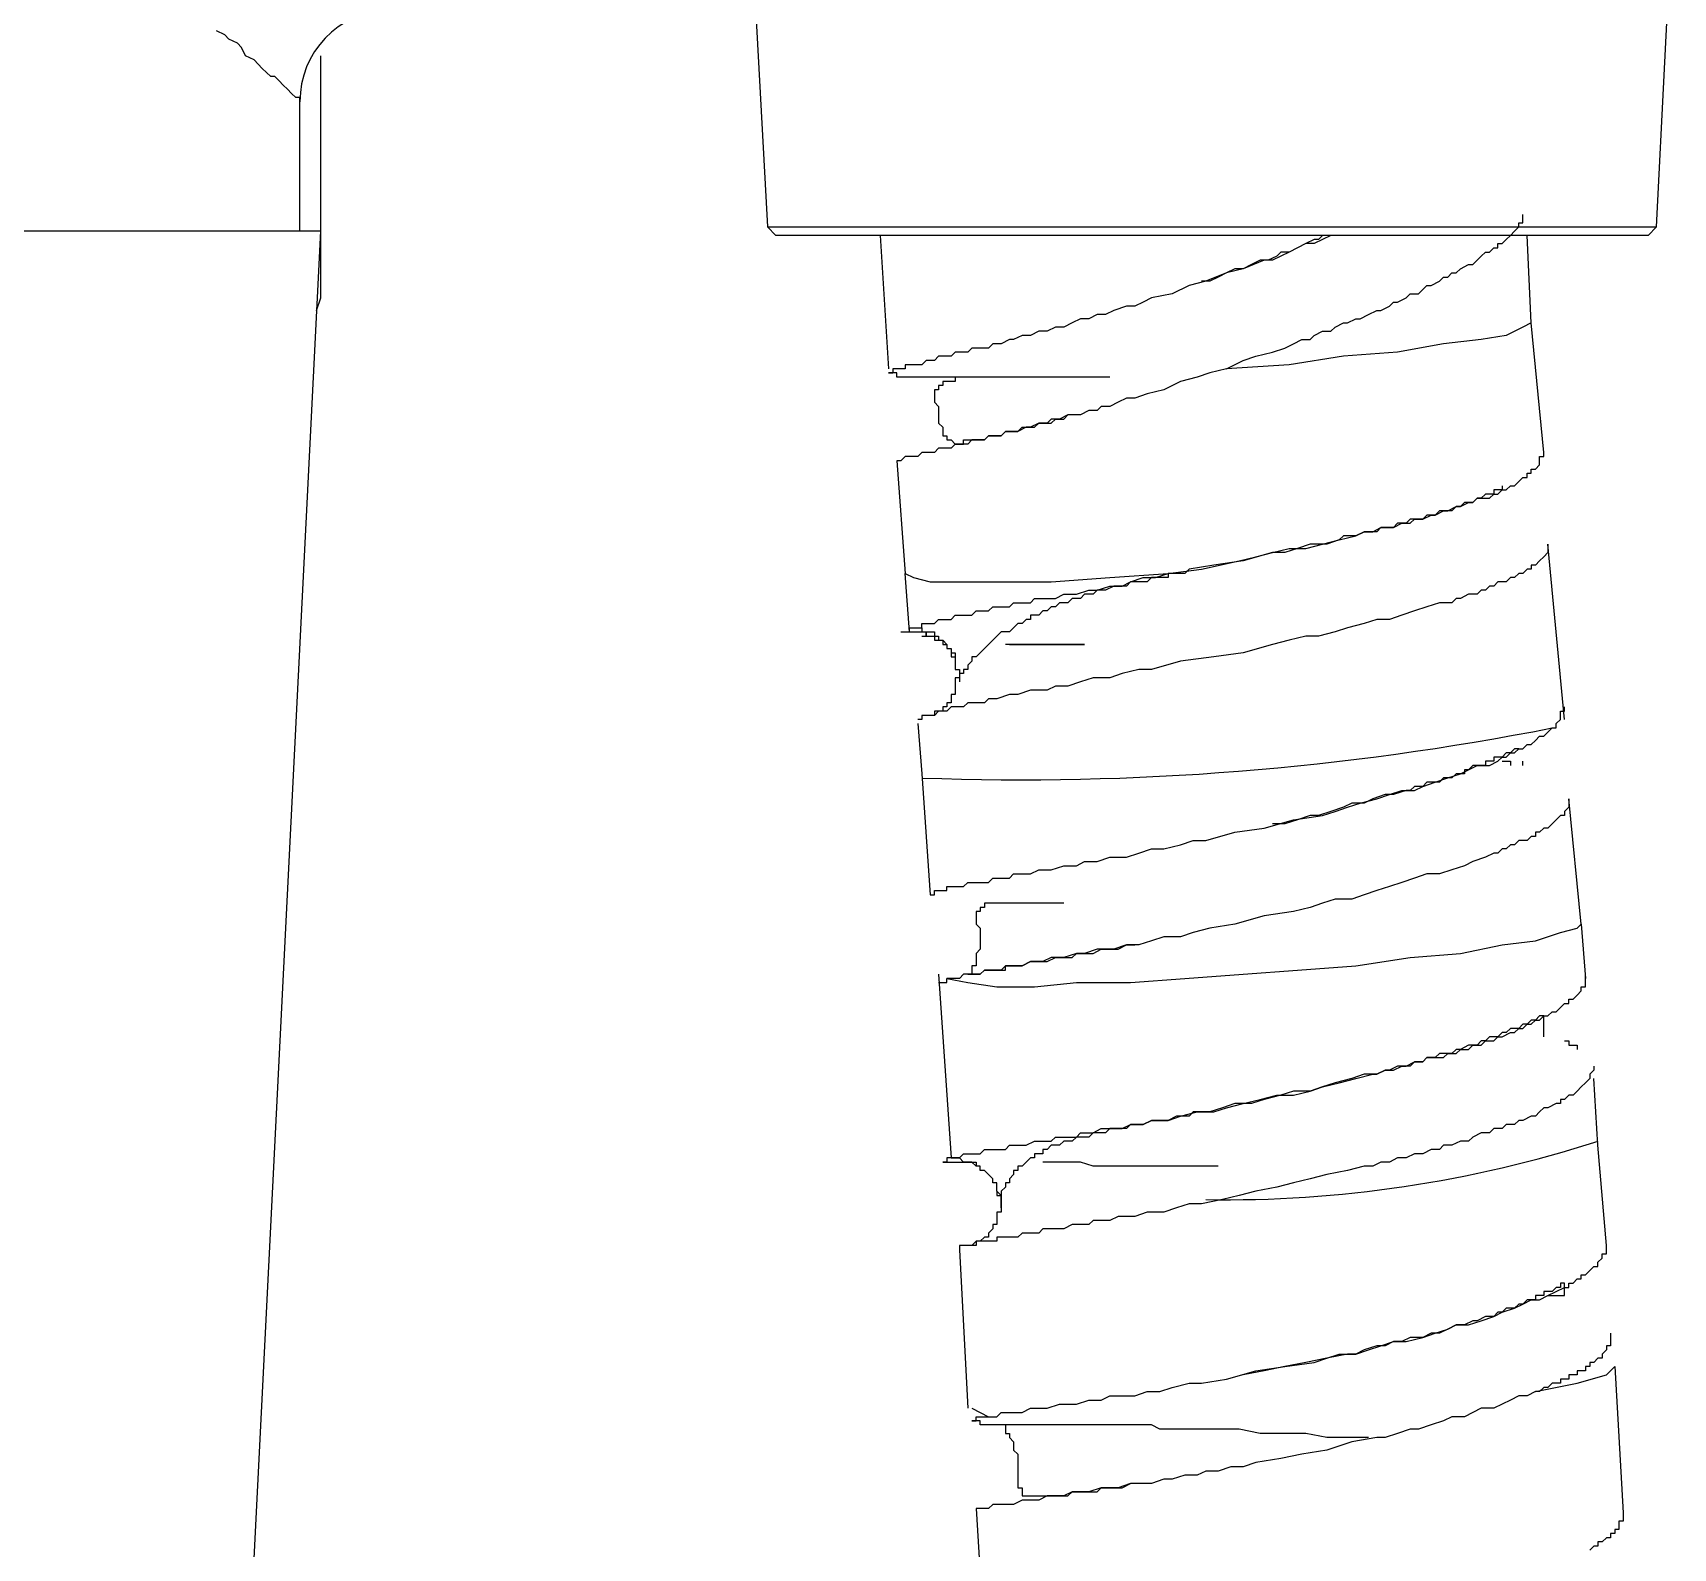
# Model space of a CAD drawing. Extents: x -1585 to -1165, y -4178 to -3881.
# Drawn here: x -1297.05 to -1285.35, y -4052.93 to -4042.13 of the extents above; entities that cross this region are included whole.
import ezdxf

# ---------------------------------------------------------------- set-up
doc = ezdxf.new("R2010")
doc.units = 0
doc.header["$LTSCALE"] = 7
doc.layers.add('DWG', color=7, linetype='CONTINUOUS')

msp = doc.modelspace()

# ---------------------------------------------------------------- linework, layer by layer
at = {"layer": 'DWG'}
for points in [[(-1291.959, -4040.781), (-1291.81, -4043.518), (-1288.656, -4043.518), (-1285.473, -4043.518), (-1285.354, -4041.168)], [(-1295.023, -4044.113), (-1294.993, -4044.024), (-1294.993, -4042.298)], [(-1295.142, -4043.548), (-1295.142, -4042.596)], [(-1290.798, -4046.404), (-1290.828, -4045.987), (-1290.769, -4046.017), (-1290.65, -4046.047), (-1290.412, -4046.047), (-1290.144, -4046.047), (-1289.787, -4046.047), (-1289.37, -4046.017), (-1288.954, -4045.987), (-1288.716, -4045.958), (-1288.448, -4045.898), (-1288.329, -4045.868), (-1288.21, -4045.839), (-1288.091, -4045.809), (-1287.972, -4045.809), (-1287.853, -4045.779), (-1287.734, -4045.749), (-1287.615, -4045.72), (-1287.556, -4045.69), (-1287.496, -4045.69), (-1287.437, -4045.66), (-1287.377, -4045.66), (-1287.347, -4045.66), (-1287.288, -4045.63), (-1287.228, -4045.63), (-1287.199, -4045.601), (-1287.139, -4045.601), (-1287.08, -4045.571), (-1287.05, -4045.571), (-1286.99, -4045.541), (-1286.961, -4045.541), (-1286.901, -4045.511), (-1286.871, -4045.511), (-1286.812, -4045.482), (-1286.782, -4045.482), (-1286.752, -4045.452), (-1286.723, -4045.452), (-1286.663, -4045.452), (-1286.633, -4045.422), (-1286.604, -4045.422), (-1286.574, -4045.392), (-1286.544, -4045.392), (-1286.514, -4045.363), (-1286.485, -4045.363), (-1286.455, -4045.333), (-1286.425, -4045.303), (-1286.395, -4045.303), (-1286.395, -4045.273), (-1286.366, -4045.273), (-1286.366, -4045.244), (-1286.336, -4045.244), (-1286.306, -4045.214), (-1286.306, -4045.184), (-1286.306, -4045.154), (-1286.276, -4045.154), (-1286.276, -4045.125), (-1286.366, -4044.202), (-1286.425, -4044.232), (-1286.544, -4044.292), (-1286.723, -4044.321), (-1286.99, -4044.351), (-1287.318, -4044.411), (-1287.704, -4044.44), (-1288.091, -4044.5), (-1288.537, -4044.53), (-1288.418, -4044.47), (-1288.329, -4044.44), (-1288.21, -4044.411), (-1288.121, -4044.381), (-1288.061, -4044.351), (-1288.002, -4044.321), (-1287.942, -4044.321), (-1287.913, -4044.292), (-1287.853, -4044.262), (-1287.794, -4044.262), (-1287.764, -4044.232), (-1287.704, -4044.202), (-1287.675, -4044.202), (-1287.615, -4044.173), (-1287.585, -4044.173), (-1287.526, -4044.143), (-1287.466, -4044.113), (-1287.437, -4044.113), (-1287.377, -4044.083), (-1287.347, -4044.054), (-1287.318, -4044.054), (-1287.258, -4044.024), (-1287.228, -4043.994), (-1287.169, -4043.994), (-1287.139, -4043.964), (-1287.109, -4043.935), (-1287.08, -4043.935), (-1287.02, -4043.905), (-1286.99, -4043.875), (-1286.961, -4043.875), (-1286.931, -4043.845), (-1286.901, -4043.845), (-1286.871, -4043.816), (-1286.812, -4043.786), (-1286.782, -4043.786), (-1286.752, -4043.756), (-1286.723, -4043.726), (-1286.693, -4043.697), (-1286.663, -4043.697), (-1286.633, -4043.667), (-1286.604, -4043.667), (-1286.604, -4043.637), (-1286.574, -4043.637), (-1286.544, -4043.607), (-1286.514, -4043.578), (-1286.485, -4043.548), (-1286.455, -4043.518), (-1286.455, -4043.488), (-1286.425, -4043.488), (-1286.425, -4043.459), (-1286.425, -4043.429)], [(-1285.473, -4043.518), (-1285.533, -4043.578), (-1291.75, -4043.578), (-1291.81, -4043.518)], [(-1291.007, -4043.578), (-1290.947, -4044.53)], [(-1287.794, -4043.578), (-1287.853, -4043.607), (-1287.913, -4043.637), (-1287.972, -4043.637), (-1288.032, -4043.667), (-1288.091, -4043.697), (-1288.151, -4043.726), (-1288.21, -4043.756), (-1288.27, -4043.756), (-1288.418, -4043.816), (-1288.537, -4043.845), (-1288.686, -4043.905), (-1288.805, -4043.935), (-1288.924, -4043.994), (-1289.073, -4044.024), (-1289.132, -4044.054), (-1289.192, -4044.083), (-1289.251, -4044.083), (-1289.341, -4044.113), (-1289.4, -4044.143), (-1289.46, -4044.143), (-1289.519, -4044.173), (-1289.579, -4044.173), (-1289.638, -4044.202), (-1289.698, -4044.232), (-1289.757, -4044.232), (-1289.817, -4044.262), (-1289.876, -4044.262), (-1289.936, -4044.292), (-1289.995, -4044.292), (-1290.055, -4044.321), (-1290.084, -4044.321), (-1290.144, -4044.351), (-1290.203, -4044.351), (-1290.233, -4044.381), (-1290.293, -4044.381), (-1290.352, -4044.381), (-1290.382, -4044.411), (-1290.441, -4044.411), (-1290.471, -4044.411), (-1290.501, -4044.44), (-1290.56, -4044.44), (-1290.59, -4044.44), (-1290.62, -4044.47), (-1290.65, -4044.47), (-1290.679, -4044.47), (-1290.709, -4044.5), (-1290.739, -4044.5), (-1290.769, -4044.5), (-1290.798, -4044.5), (-1290.828, -4044.5), (-1290.828, -4044.53), (-1290.858, -4044.53), (-1290.888, -4044.53), (-1290.917, -4044.53), (-1290.917, -4044.559), (-1290.947, -4044.559), (-1290.917, -4044.559)], [(-1287.823, -4043.578), (-1287.853, -4043.578), (-1287.883, -4043.607), (-1287.913, -4043.607), (-1287.972, -4043.637), (-1288.032, -4043.667), (-1288.091, -4043.697), (-1288.151, -4043.697), (-1288.18, -4043.726), (-1288.24, -4043.756), (-1288.299, -4043.756), (-1288.359, -4043.786), (-1288.418, -4043.816), (-1288.478, -4043.816), (-1288.537, -4043.845), (-1288.597, -4043.875), (-1288.656, -4043.905), (-1288.716, -4043.905)], [(-1286.366, -4044.202), (-1286.395, -4043.578)], [(-1289.37, -4044.589), (-1289.4, -4044.589), (-1289.43, -4044.589), (-1289.46, -4044.589), (-1289.489, -4044.589), (-1289.549, -4044.589), (-1289.579, -4044.589), (-1289.638, -4044.589), (-1289.668, -4044.589), (-1289.757, -4044.589), (-1289.817, -4044.589), (-1289.906, -4044.589), (-1289.995, -4044.589), (-1290.025, -4044.589), (-1290.055, -4044.589), (-1290.084, -4044.589), (-1290.114, -4044.589), (-1290.174, -4044.589), (-1290.203, -4044.589), (-1290.233, -4044.589), (-1290.263, -4044.589), (-1290.293, -4044.589), (-1290.322, -4044.589), (-1290.352, -4044.589), (-1290.382, -4044.589), (-1290.412, -4044.589), (-1290.441, -4044.589), (-1290.471, -4044.589), (-1290.501, -4044.589), (-1290.531, -4044.589), (-1290.56, -4044.589), (-1290.59, -4044.589), (-1290.62, -4044.589), (-1290.65, -4044.589), (-1290.679, -4044.589), (-1290.709, -4044.589), (-1290.739, -4044.589), (-1290.769, -4044.589), (-1290.798, -4044.589), (-1290.828, -4044.589), (-1290.858, -4044.589), (-1290.888, -4044.589), (-1290.888, -4044.559), (-1290.917, -4044.559), (-1290.947, -4044.559)], [(-1288.537, -4044.53), (-1288.656, -4044.559), (-1288.746, -4044.589), (-1288.865, -4044.619), (-1288.984, -4044.678), (-1289.103, -4044.708), (-1289.192, -4044.738), (-1289.251, -4044.738), (-1289.311, -4044.768), (-1289.37, -4044.797), (-1289.43, -4044.797), (-1289.46, -4044.827), (-1289.519, -4044.827), (-1289.579, -4044.857), (-1289.638, -4044.857), (-1289.668, -4044.857), (-1289.727, -4044.887), (-1289.787, -4044.887), (-1289.817, -4044.916), (-1289.876, -4044.916), (-1289.936, -4044.946), (-1289.965, -4044.946), (-1290.025, -4044.976), (-1290.055, -4044.976), (-1290.114, -4044.976), (-1290.144, -4045.006), (-1290.203, -4045.006), (-1290.233, -4045.006), (-1290.263, -4045.035), (-1290.322, -4045.035), (-1290.352, -4045.035), (-1290.382, -4045.065), (-1290.412, -4045.065), (-1290.471, -4045.065), (-1290.501, -4045.095), (-1290.531, -4045.095), (-1290.56, -4045.095), (-1290.59, -4045.095), (-1290.62, -4045.125), (-1290.65, -4045.125), (-1290.679, -4045.125), (-1290.709, -4045.125), (-1290.739, -4045.154), (-1290.769, -4045.154), (-1290.798, -4045.154), (-1290.828, -4045.154), (-1290.858, -4045.184), (-1290.888, -4045.184), (-1290.828, -4045.987)], [(-1289.936, -4044.589), (-1289.995, -4044.589), (-1290.055, -4044.589), (-1290.084, -4044.589), (-1290.114, -4044.589), (-1290.144, -4044.589), (-1290.174, -4044.589), (-1290.203, -4044.589), (-1290.233, -4044.589), (-1290.263, -4044.589), (-1290.293, -4044.589), (-1290.322, -4044.589), (-1290.352, -4044.589), (-1290.382, -4044.589), (-1290.412, -4044.589), (-1290.441, -4044.589), (-1290.471, -4044.589), (-1290.471, -4044.619), (-1290.501, -4044.619), (-1290.531, -4044.619), (-1290.56, -4044.619), (-1290.56, -4044.649), (-1290.59, -4044.649), (-1290.59, -4044.678), (-1290.62, -4044.678), (-1290.62, -4044.708), (-1290.62, -4044.738), (-1290.62, -4044.768), (-1290.59, -4044.797), (-1290.59, -4044.827), (-1290.59, -4044.857), (-1290.59, -4044.887), (-1290.59, -4044.916), (-1290.56, -4044.946), (-1290.56, -4044.976), (-1290.56, -4045.006), (-1290.531, -4045.006), (-1290.531, -4045.035), (-1290.501, -4045.035), (-1290.471, -4045.065), (-1290.441, -4045.065), (-1290.412, -4045.065), (-1290.412, -4045.035), (-1290.382, -4045.035), (-1290.352, -4045.035), (-1290.322, -4045.035), (-1290.293, -4045.035), (-1290.263, -4045.035), (-1290.233, -4045.006), (-1290.203, -4045.006), (-1290.174, -4045.006), (-1290.144, -4045.006), (-1290.114, -4044.976), (-1290.084, -4044.976), (-1290.055, -4044.976), (-1290.025, -4044.976), (-1289.995, -4044.946), (-1289.965, -4044.946), (-1289.936, -4044.946), (-1289.906, -4044.946), (-1289.876, -4044.916), (-1289.846, -4044.916), (-1289.817, -4044.916), (-1289.787, -4044.916), (-1289.757, -4044.887), (-1289.727, -4044.887), (-1289.698, -4044.887), (-1289.668, -4044.857)], [(-1286.574, -4045.363), (-1286.574, -4045.392), (-1286.604, -4045.392), (-1286.633, -4045.392), (-1286.633, -4045.422), (-1286.663, -4045.422), (-1286.693, -4045.422), (-1286.723, -4045.452), (-1286.752, -4045.452), (-1286.782, -4045.482), (-1286.812, -4045.482), (-1286.842, -4045.482), (-1286.871, -4045.511), (-1286.901, -4045.511), (-1286.931, -4045.541), (-1286.99, -4045.541), (-1287.02, -4045.541), (-1287.05, -4045.571), (-1287.08, -4045.571), (-1287.109, -4045.571), (-1287.139, -4045.601), (-1287.199, -4045.601), (-1287.228, -4045.601), (-1287.258, -4045.63), (-1287.318, -4045.63), (-1287.347, -4045.66), (-1287.377, -4045.66), (-1287.437, -4045.66), (-1287.466, -4045.69), (-1287.526, -4045.69), (-1287.556, -4045.69), (-1287.615, -4045.72), (-1287.645, -4045.72), (-1287.704, -4045.72), (-1287.734, -4045.749), (-1287.823, -4045.779), (-1287.942, -4045.779), (-1288.032, -4045.809), (-1288.121, -4045.839), (-1288.21, -4045.839), (-1288.418, -4045.898), (-1288.627, -4045.928), (-1288.805, -4045.958), (-1288.835, -4045.987), (-1288.865, -4045.987), (-1288.894, -4045.987), (-1288.924, -4045.987), (-1288.954, -4045.987), (-1288.954, -4046.017), (-1288.984, -4046.017), (-1289.013, -4046.017), (-1289.043, -4046.017), (-1289.073, -4046.017), (-1289.103, -4046.047), (-1289.132, -4046.047), (-1289.162, -4046.047), (-1289.222, -4046.047), (-1289.251, -4046.077), (-1289.281, -4046.077), (-1289.311, -4046.077), (-1289.341, -4046.077), (-1289.4, -4046.106), (-1289.43, -4046.106), (-1289.46, -4046.106), (-1289.489, -4046.136), (-1289.519, -4046.136), (-1289.549, -4046.136), (-1289.579, -4046.166), (-1289.608, -4046.166), (-1289.638, -4046.166), (-1289.668, -4046.196), (-1289.698, -4046.196), (-1289.727, -4046.196), (-1289.757, -4046.225), (-1289.787, -4046.225), (-1289.817, -4046.255), (-1289.846, -4046.255), (-1289.876, -4046.285), (-1289.906, -4046.285), (-1289.936, -4046.285), (-1289.936, -4046.315), (-1289.965, -4046.315), (-1289.995, -4046.344), (-1290.025, -4046.344), (-1290.055, -4046.374), (-1290.084, -4046.404), (-1290.144, -4046.404), (-1290.174, -4046.434), (-1290.203, -4046.463), (-1290.233, -4046.493), (-1290.263, -4046.523), (-1290.293, -4046.553), (-1290.322, -4046.582), (-1290.352, -4046.582), (-1290.352, -4046.612), (-1290.382, -4046.642), (-1290.382, -4046.672), (-1290.412, -4046.672), (-1290.412, -4046.701), (-1290.441, -4046.701), (-1290.441, -4046.731), (-1290.441, -4046.761)], [(-1286.128, -4047.029), (-1286.247, -4045.779), (-1286.247, -4045.809), (-1286.247, -4045.839), (-1286.276, -4045.868), (-1286.306, -4045.898), (-1286.336, -4045.928), (-1286.366, -4045.928), (-1286.366, -4045.958), (-1286.395, -4045.958), (-1286.425, -4045.987), (-1286.455, -4045.987), (-1286.485, -4046.017), (-1286.514, -4046.017), (-1286.544, -4046.047), (-1286.574, -4046.047), (-1286.604, -4046.047), (-1286.633, -4046.077), (-1286.663, -4046.077), (-1286.693, -4046.106), (-1286.723, -4046.106), (-1286.752, -4046.136), (-1286.782, -4046.136), (-1286.812, -4046.136), (-1286.871, -4046.166), (-1286.901, -4046.166), (-1286.931, -4046.196), (-1287.02, -4046.196), (-1287.109, -4046.225), (-1287.199, -4046.255), (-1287.288, -4046.285), (-1287.377, -4046.315), (-1287.466, -4046.315), (-1287.556, -4046.344), (-1287.675, -4046.374), (-1287.764, -4046.404), (-1287.883, -4046.434), (-1287.972, -4046.434), (-1288.091, -4046.463), (-1288.21, -4046.493), (-1288.418, -4046.553), (-1288.627, -4046.582), (-1288.865, -4046.612), (-1289.073, -4046.672), (-1289.162, -4046.672), (-1289.281, -4046.701), (-1289.37, -4046.731), (-1289.489, -4046.731), (-1289.579, -4046.761), (-1289.668, -4046.791), (-1289.757, -4046.791), (-1289.817, -4046.82), (-1289.846, -4046.82), (-1289.936, -4046.82), (-1290.025, -4046.85), (-1290.084, -4046.85), (-1290.174, -4046.88), (-1290.233, -4046.88), (-1290.263, -4046.91), (-1290.322, -4046.91), (-1290.352, -4046.91), (-1290.382, -4046.91), (-1290.412, -4046.939), (-1290.441, -4046.939), (-1290.471, -4046.939), (-1290.501, -4046.939), (-1290.531, -4046.969), (-1290.56, -4046.969), (-1290.59, -4046.969), (-1290.62, -4046.969), (-1290.62, -4046.999), (-1290.65, -4046.999), (-1290.679, -4046.999), (-1290.709, -4046.999), (-1290.709, -4047.029), (-1290.739, -4047.029)], [(-1290.769, -4046.374), (-1290.739, -4046.374), (-1290.709, -4046.374), (-1290.709, -4046.344), (-1290.679, -4046.344), (-1290.65, -4046.344), (-1290.62, -4046.344), (-1290.59, -4046.315), (-1290.56, -4046.315), (-1290.531, -4046.315), (-1290.501, -4046.315), (-1290.471, -4046.285), (-1290.441, -4046.285), (-1290.412, -4046.285), (-1290.382, -4046.285), (-1290.352, -4046.285), (-1290.322, -4046.255), (-1290.293, -4046.255), (-1290.263, -4046.255), (-1290.233, -4046.255), (-1290.203, -4046.225), (-1290.174, -4046.225), (-1290.144, -4046.225), (-1290.114, -4046.225), (-1290.084, -4046.225), (-1290.055, -4046.196), (-1289.995, -4046.196), (-1289.965, -4046.196), (-1289.936, -4046.196), (-1289.906, -4046.166), (-1289.876, -4046.166), (-1289.846, -4046.166), (-1289.757, -4046.166), (-1289.698, -4046.136), (-1289.608, -4046.136), (-1289.519, -4046.106), (-1289.46, -4046.106), (-1289.37, -4046.077), (-1289.281, -4046.077), (-1289.222, -4046.047), (-1289.132, -4046.017), (-1289.043, -4046.017), (-1288.954, -4045.987)], [(-1290.828, -4046.404), (-1290.798, -4046.404), (-1290.798, -4046.374), (-1290.769, -4046.374), (-1290.739, -4046.374), (-1290.709, -4046.374), (-1290.709, -4046.404), (-1290.679, -4046.404), (-1290.65, -4046.404), (-1290.62, -4046.404), (-1290.62, -4046.434), (-1290.59, -4046.434), (-1290.59, -4046.463), (-1290.56, -4046.463), (-1290.531, -4046.493), (-1290.531, -4046.523), (-1290.501, -4046.523), (-1290.501, -4046.553), (-1290.471, -4046.553), (-1290.471, -4046.582), (-1290.471, -4046.612), (-1290.471, -4046.642), (-1290.471, -4046.672), (-1290.441, -4046.672), (-1290.441, -4046.701), (-1290.441, -4046.731), (-1290.471, -4046.731), (-1290.471, -4046.761), (-1290.471, -4046.791), (-1290.471, -4046.82), (-1290.471, -4046.85), (-1290.501, -4046.85), (-1290.501, -4046.88), (-1290.501, -4046.91), (-1290.531, -4046.91), (-1290.531, -4046.939), (-1290.56, -4046.939), (-1290.56, -4046.969), (-1290.59, -4046.969), (-1290.62, -4046.999), (-1290.65, -4046.999), (-1290.679, -4046.999)], [(-1290.858, -4046.404), (-1290.828, -4046.404), (-1290.798, -4046.404), (-1290.769, -4046.404), (-1290.739, -4046.404), (-1290.709, -4046.404), (-1290.679, -4046.404), (-1290.679, -4046.434), (-1290.65, -4046.434), (-1290.62, -4046.434), (-1290.62, -4046.463), (-1290.59, -4046.463), (-1290.56, -4046.463), (-1290.56, -4046.493), (-1290.531, -4046.493), (-1290.531, -4046.523), (-1290.501, -4046.523), (-1290.501, -4046.553), (-1290.501, -4046.582), (-1290.471, -4046.582), (-1290.471, -4046.612), (-1290.471, -4046.642)], [(-1290.709, -4046.434), (-1290.679, -4046.434), (-1290.679, -4046.404)], [(-1290.084, -4046.493), (-1290.055, -4046.493), (-1290.025, -4046.493), (-1289.995, -4046.493), (-1289.965, -4046.493), (-1289.936, -4046.493), (-1289.906, -4046.493), (-1289.876, -4046.493), (-1289.846, -4046.493), (-1289.817, -4046.493), (-1289.787, -4046.493), (-1289.757, -4046.493), (-1289.727, -4046.493), (-1289.698, -4046.493), (-1289.668, -4046.493), (-1289.638, -4046.493), (-1289.608, -4046.493), (-1289.579, -4046.493), (-1289.549, -4046.493), (-1289.579, -4046.493), (-1289.608, -4046.493), (-1289.638, -4046.493), (-1289.668, -4046.493), (-1289.698, -4046.493), (-1289.727, -4046.493), (-1289.757, -4046.493), (-1289.787, -4046.493), (-1289.817, -4046.493), (-1289.846, -4046.493), (-1289.876, -4046.493), (-1289.906, -4046.493), (-1289.936, -4046.493), (-1289.965, -4046.493), (-1289.995, -4046.493), (-1290.025, -4046.493), (-1290.055, -4046.493), (-1290.084, -4046.493), (-1290.114, -4046.493)], [(-1290.739, -4047.058), (-1290.709, -4047.415), (-1290.65, -4048.278), (-1290.62, -4048.278), (-1290.62, -4048.248), (-1290.59, -4048.248), (-1290.56, -4048.248), (-1290.531, -4048.248), (-1290.531, -4048.219), (-1290.501, -4048.219), (-1290.471, -4048.219), (-1290.441, -4048.219), (-1290.412, -4048.219), (-1290.382, -4048.189), (-1290.352, -4048.189), (-1290.322, -4048.189), (-1290.293, -4048.189), (-1290.263, -4048.189), (-1290.233, -4048.189), (-1290.203, -4048.159), (-1290.174, -4048.159), (-1290.144, -4048.159), (-1290.114, -4048.159), (-1290.084, -4048.159), (-1290.055, -4048.129), (-1290.025, -4048.129), (-1289.936, -4048.129), (-1289.876, -4048.1), (-1289.787, -4048.1), (-1289.698, -4048.07), (-1289.608, -4048.07), (-1289.549, -4048.04), (-1289.46, -4048.04), (-1289.37, -4048.01), (-1289.251, -4048.01), (-1289.162, -4047.981), (-1289.073, -4047.951), (-1288.984, -4047.951), (-1288.865, -4047.921), (-1288.775, -4047.891), (-1288.686, -4047.891), (-1288.478, -4047.832), (-1288.27, -4047.802), (-1288.061, -4047.743), (-1287.853, -4047.713), (-1287.764, -4047.683), (-1287.675, -4047.653), (-1287.585, -4047.624), (-1287.466, -4047.594), (-1287.377, -4047.564), (-1287.288, -4047.534), (-1287.199, -4047.534), (-1287.139, -4047.505), (-1287.05, -4047.475), (-1286.961, -4047.445), (-1286.871, -4047.415), (-1286.812, -4047.386), (-1286.752, -4047.356), (-1286.663, -4047.356), (-1286.604, -4047.326), (-1286.574, -4047.296), (-1286.544, -4047.296), (-1286.514, -4047.267), (-1286.485, -4047.267), (-1286.455, -4047.237), (-1286.425, -4047.237), (-1286.395, -4047.207), (-1286.366, -4047.207), (-1286.336, -4047.177), (-1286.306, -4047.148), (-1286.276, -4047.148), (-1286.247, -4047.118), (-1286.217, -4047.088), (-1286.187, -4047.088), (-1286.187, -4047.058), (-1286.157, -4047.029), (-1286.157, -4046.999), (-1286.157, -4046.969), (-1286.128, -4046.969), (-1286.128, -4046.939)], [(-1286.455, -4047.237), (-1286.485, -4047.237), (-1286.514, -4047.267), (-1286.544, -4047.267), (-1286.574, -4047.296), (-1286.604, -4047.296), (-1286.633, -4047.296), (-1286.633, -4047.326), (-1286.663, -4047.326), (-1286.693, -4047.326), (-1286.693, -4047.356), (-1286.723, -4047.356), (-1286.752, -4047.356), (-1286.782, -4047.356), (-1286.812, -4047.386), (-1286.842, -4047.386), (-1286.842, -4047.415), (-1286.871, -4047.415), (-1286.901, -4047.415), (-1286.931, -4047.445), (-1286.961, -4047.445), (-1286.99, -4047.445), (-1287.02, -4047.475), (-1287.05, -4047.475), (-1287.109, -4047.475), (-1287.139, -4047.505), (-1287.169, -4047.505), (-1287.199, -4047.505), (-1287.228, -4047.534), (-1287.258, -4047.534), (-1287.347, -4047.564), (-1287.407, -4047.564), (-1287.496, -4047.594), (-1287.556, -4047.624), (-1287.645, -4047.624), (-1287.704, -4047.653), (-1287.794, -4047.683), (-1287.883, -4047.713), (-1287.942, -4047.713), (-1288.032, -4047.743), (-1288.121, -4047.772), (-1288.21, -4047.772)], [(-1286.574, -4047.326), (-1286.544, -4047.326), (-1286.514, -4047.326), (-1286.514, -4047.356)], [(-1286.425, -4047.356), (-1286.425, -4047.326)], [(-1286.009, -4048.486), (-1286.098, -4047.594), (-1286.098, -4047.624), (-1286.098, -4047.653), (-1286.128, -4047.683), (-1286.128, -4047.713), (-1286.157, -4047.713), (-1286.187, -4047.743), (-1286.217, -4047.772), (-1286.247, -4047.802), (-1286.276, -4047.802), (-1286.306, -4047.832), (-1286.336, -4047.832), (-1286.336, -4047.862), (-1286.366, -4047.862), (-1286.395, -4047.891), (-1286.425, -4047.891), (-1286.455, -4047.891), (-1286.485, -4047.921), (-1286.514, -4047.921), (-1286.544, -4047.951), (-1286.574, -4047.951), (-1286.604, -4047.981), (-1286.633, -4047.981), (-1286.693, -4048.01), (-1286.782, -4048.04), (-1286.842, -4048.07), (-1286.931, -4048.1), (-1287.02, -4048.129), (-1287.109, -4048.129), (-1287.199, -4048.159), (-1287.288, -4048.189), (-1287.377, -4048.219), (-1287.466, -4048.248), (-1287.556, -4048.278), (-1287.645, -4048.308), (-1287.764, -4048.308), (-1287.853, -4048.338), (-1287.942, -4048.367), (-1288.061, -4048.397), (-1288.27, -4048.427), (-1288.478, -4048.486), (-1288.656, -4048.516), (-1288.775, -4048.546), (-1288.865, -4048.576), (-1288.984, -4048.576), (-1289.073, -4048.605), (-1289.162, -4048.635), (-1289.251, -4048.635), (-1289.341, -4048.665), (-1289.46, -4048.665), (-1289.549, -4048.695), (-1289.608, -4048.695), (-1289.698, -4048.724), (-1289.787, -4048.724), (-1289.846, -4048.754), (-1289.936, -4048.754), (-1289.995, -4048.784), (-1290.084, -4048.784), (-1290.114, -4048.784), (-1290.144, -4048.814), (-1290.174, -4048.814), (-1290.203, -4048.814), (-1290.233, -4048.814), (-1290.263, -4048.814), (-1290.293, -4048.843), (-1290.322, -4048.843), (-1290.352, -4048.843), (-1290.382, -4048.843), (-1290.412, -4048.843), (-1290.441, -4048.873), (-1290.471, -4048.873), (-1290.501, -4048.873), (-1290.531, -4048.873)], [(-1289.698, -4048.338), (-1289.727, -4048.338), (-1289.757, -4048.338), (-1289.787, -4048.338), (-1289.817, -4048.338), (-1289.846, -4048.338), (-1289.876, -4048.338), (-1289.906, -4048.338), (-1289.936, -4048.338), (-1289.965, -4048.338), (-1289.995, -4048.338), (-1290.025, -4048.338), (-1290.055, -4048.338), (-1290.084, -4048.338), (-1290.114, -4048.338), (-1290.144, -4048.338), (-1290.174, -4048.338), (-1290.203, -4048.338), (-1290.233, -4048.338), (-1290.263, -4048.338), (-1290.263, -4048.367), (-1290.293, -4048.367), (-1290.293, -4048.397), (-1290.322, -4048.397), (-1290.322, -4048.427), (-1290.322, -4048.457), (-1290.322, -4048.486), (-1290.293, -4048.516), (-1290.293, -4048.546), (-1290.293, -4048.576), (-1290.293, -4048.605), (-1290.293, -4048.635), (-1290.293, -4048.665), (-1290.322, -4048.695), (-1290.322, -4048.724), (-1290.322, -4048.754), (-1290.322, -4048.784), (-1290.352, -4048.784), (-1290.352, -4048.814), (-1290.352, -4048.843), (-1290.382, -4048.843), (-1290.352, -4048.843), (-1290.322, -4048.843), (-1290.293, -4048.843), (-1290.263, -4048.814), (-1290.233, -4048.814), (-1290.203, -4048.814), (-1290.174, -4048.814), (-1290.144, -4048.814), (-1290.114, -4048.814), (-1290.114, -4048.784), (-1290.084, -4048.784), (-1290.055, -4048.784), (-1290.025, -4048.784), (-1289.995, -4048.784), (-1289.936, -4048.754), (-1289.906, -4048.754), (-1289.846, -4048.754), (-1289.817, -4048.754), (-1289.757, -4048.724), (-1289.698, -4048.724), (-1289.638, -4048.724), (-1289.608, -4048.695), (-1289.549, -4048.695), (-1289.489, -4048.695), (-1289.43, -4048.665), (-1289.37, -4048.665), (-1289.311, -4048.665), (-1289.251, -4048.635), (-1289.192, -4048.635)], [(-1290.59, -4048.903), (-1290.56, -4048.903), (-1290.531, -4048.903), (-1290.531, -4048.873), (-1290.382, -4048.903), (-1290.174, -4048.933), (-1289.906, -4048.933), (-1289.608, -4048.903), (-1289.222, -4048.903), (-1288.835, -4048.873), (-1288.418, -4048.843), (-1288.032, -4048.814), (-1287.615, -4048.784), (-1287.228, -4048.724), (-1286.871, -4048.695), (-1286.574, -4048.635), (-1286.336, -4048.605), (-1286.157, -4048.546), (-1286.038, -4048.516), (-1286.009, -4048.486), (-1285.979, -4048.873)], [(-1290.59, -4048.843), (-1290.501, -4050.152), (-1290.471, -4050.152), (-1290.441, -4050.152), (-1290.412, -4050.123), (-1290.382, -4050.123), (-1290.352, -4050.123), (-1290.322, -4050.123), (-1290.293, -4050.123), (-1290.263, -4050.093), (-1290.233, -4050.093), (-1290.203, -4050.093), (-1290.174, -4050.093), (-1290.144, -4050.093), (-1290.114, -4050.093), (-1290.084, -4050.063), (-1290.055, -4050.063), (-1290.025, -4050.063), (-1289.995, -4050.063), (-1289.965, -4050.063), (-1289.906, -4050.033), (-1289.876, -4050.033), (-1289.846, -4050.033), (-1289.787, -4050.033), (-1289.757, -4050.004), (-1289.698, -4050.004), (-1289.668, -4050.004), (-1289.608, -4050.004), (-1289.579, -4049.974), (-1289.519, -4049.974), (-1289.489, -4049.974), (-1289.43, -4049.944), (-1289.37, -4049.944), (-1289.341, -4049.944), (-1289.281, -4049.944), (-1289.222, -4049.914), (-1289.192, -4049.914), (-1289.132, -4049.914), (-1289.073, -4049.885), (-1288.954, -4049.885), (-1288.865, -4049.855), (-1288.746, -4049.825), (-1288.627, -4049.825), (-1288.537, -4049.795), (-1288.418, -4049.766), (-1288.299, -4049.736), (-1288.18, -4049.706), (-1288.061, -4049.706), (-1287.942, -4049.676), (-1287.853, -4049.647), (-1287.734, -4049.617), (-1287.615, -4049.587), (-1287.496, -4049.557), (-1287.466, -4049.557), (-1287.407, -4049.528), (-1287.347, -4049.528), (-1287.288, -4049.498), (-1287.258, -4049.498), (-1287.199, -4049.468), (-1287.139, -4049.468), (-1287.109, -4049.438), (-1287.05, -4049.438), (-1286.99, -4049.438), (-1286.961, -4049.409), (-1286.901, -4049.409), (-1286.871, -4049.379), (-1286.812, -4049.379), (-1286.782, -4049.349), (-1286.723, -4049.349), (-1286.693, -4049.319), (-1286.633, -4049.319), (-1286.604, -4049.29), (-1286.574, -4049.29), (-1286.514, -4049.26), (-1286.485, -4049.26), (-1286.455, -4049.23), (-1286.425, -4049.23), (-1286.395, -4049.2), (-1286.366, -4049.2), (-1286.336, -4049.171), (-1286.306, -4049.171), (-1286.276, -4049.141), (-1286.247, -4049.141), (-1286.217, -4049.111), (-1286.187, -4049.111), (-1286.157, -4049.081), (-1286.128, -4049.052), (-1286.098, -4049.052), (-1286.098, -4049.022), (-1286.068, -4049.022), (-1286.038, -4048.992), (-1286.009, -4048.962), (-1286.009, -4048.933), (-1285.979, -4048.933), (-1285.979, -4048.903), (-1285.979, -4048.873), (-1285.979, -4048.843)], [(-1286.276, -4049.29), (-1286.276, -4049.26), (-1286.276, -4049.23), (-1286.276, -4049.2), (-1286.276, -4049.171), (-1286.276, -4049.141), (-1286.306, -4049.141), (-1286.336, -4049.171), (-1286.366, -4049.171), (-1286.395, -4049.2), (-1286.425, -4049.2), (-1286.455, -4049.23), (-1286.485, -4049.23), (-1286.514, -4049.23), (-1286.544, -4049.26), (-1286.574, -4049.26), (-1286.604, -4049.29), (-1286.633, -4049.29), (-1286.663, -4049.29), (-1286.693, -4049.319), (-1286.723, -4049.319), (-1286.752, -4049.349), (-1286.782, -4049.349), (-1286.812, -4049.349), (-1286.871, -4049.379), (-1286.901, -4049.379), (-1286.931, -4049.409), (-1286.961, -4049.409), (-1287.02, -4049.409), (-1287.05, -4049.438), (-1287.109, -4049.438), (-1287.139, -4049.468), (-1287.199, -4049.468), (-1287.228, -4049.498), (-1287.288, -4049.498), (-1287.318, -4049.498), (-1287.377, -4049.528), (-1287.407, -4049.528), (-1287.466, -4049.557), (-1287.496, -4049.557), (-1287.556, -4049.557), (-1287.645, -4049.587), (-1287.764, -4049.617), (-1287.853, -4049.647), (-1287.942, -4049.676), (-1288.061, -4049.676), (-1288.151, -4049.706), (-1288.27, -4049.736), (-1288.359, -4049.766), (-1288.478, -4049.766), (-1288.567, -4049.795), (-1288.656, -4049.825), (-1288.775, -4049.825), (-1288.805, -4049.855), (-1288.865, -4049.855), (-1288.894, -4049.855), (-1288.954, -4049.885), (-1288.984, -4049.885), (-1289.043, -4049.885), (-1289.073, -4049.885), (-1289.132, -4049.914), (-1289.162, -4049.914), (-1289.222, -4049.914), (-1289.251, -4049.944), (-1289.311, -4049.944), (-1289.341, -4049.944), (-1289.37, -4049.944), (-1289.4, -4049.974), (-1289.46, -4049.974), (-1289.489, -4049.974), (-1289.519, -4050.004), (-1289.549, -4050.004), (-1289.579, -4050.004), (-1289.608, -4050.004), (-1289.638, -4050.033), (-1289.668, -4050.033), (-1289.698, -4050.033), (-1289.727, -4050.063), (-1289.757, -4050.063), (-1289.787, -4050.063), (-1289.817, -4050.093), (-1289.846, -4050.093), (-1289.846, -4050.123), (-1289.876, -4050.123), (-1289.906, -4050.123), (-1289.906, -4050.152), (-1289.936, -4050.152), (-1289.965, -4050.182), (-1289.995, -4050.212), (-1290.025, -4050.212), (-1290.025, -4050.242), (-1290.055, -4050.242), (-1290.055, -4050.271), (-1290.084, -4050.301), (-1290.084, -4050.331), (-1290.114, -4050.331), (-1290.114, -4050.361), (-1290.144, -4050.39), (-1290.144, -4050.42), (-1290.144, -4050.45), (-1290.144, -4050.48), (-1290.144, -4050.509), (-1290.144, -4050.48), (-1290.144, -4050.45), (-1290.144, -4050.42), (-1290.174, -4050.39), (-1290.174, -4050.361), (-1290.174, -4050.331), (-1290.203, -4050.331), (-1290.203, -4050.301), (-1290.233, -4050.271), (-1290.263, -4050.242), (-1290.293, -4050.242), (-1290.293, -4050.212), (-1290.322, -4050.212), (-1290.352, -4050.182), (-1290.382, -4050.182), (-1290.412, -4050.182), (-1290.441, -4050.152), (-1290.471, -4050.152), (-1290.501, -4050.152), (-1290.531, -4050.152), (-1290.531, -4050.182), (-1290.56, -4050.182), (-1290.531, -4050.182), (-1290.501, -4050.182), (-1290.471, -4050.182), (-1290.441, -4050.182), (-1290.412, -4050.182), (-1290.382, -4050.182), (-1290.352, -4050.182), (-1290.322, -4050.182), (-1290.322, -4050.212)], [(-1286.128, -4049.319), (-1286.098, -4049.319), (-1286.098, -4049.349), (-1286.068, -4049.349), (-1286.038, -4049.349), (-1286.038, -4049.379)], [(-1285.919, -4049.498), (-1285.919, -4049.528), (-1285.949, -4049.557), (-1285.949, -4049.587), (-1285.979, -4049.617), (-1286.009, -4049.647), (-1286.038, -4049.676), (-1286.068, -4049.706), (-1286.098, -4049.706), (-1286.128, -4049.736), (-1286.157, -4049.736), (-1286.157, -4049.766), (-1286.187, -4049.766), (-1286.247, -4049.795), (-1286.276, -4049.795), (-1286.306, -4049.825), (-1286.336, -4049.855), (-1286.366, -4049.855), (-1286.425, -4049.885), (-1286.455, -4049.885), (-1286.485, -4049.914), (-1286.544, -4049.914), (-1286.574, -4049.944), (-1286.633, -4049.944), (-1286.663, -4049.974), (-1286.723, -4049.974), (-1286.782, -4050.004), (-1286.812, -4050.033), (-1286.871, -4050.033), (-1286.931, -4050.063), (-1286.99, -4050.063), (-1287.02, -4050.093), (-1287.08, -4050.093), (-1287.139, -4050.123), (-1287.199, -4050.123), (-1287.258, -4050.152), (-1287.318, -4050.152), (-1287.377, -4050.182), (-1287.437, -4050.182), (-1287.496, -4050.212), (-1287.556, -4050.212), (-1287.675, -4050.242), (-1287.823, -4050.271), (-1287.942, -4050.301), (-1288.061, -4050.331), (-1288.18, -4050.361), (-1288.329, -4050.39), (-1288.448, -4050.42), (-1288.567, -4050.45), (-1288.716, -4050.48), (-1288.805, -4050.48), (-1288.894, -4050.509), (-1288.984, -4050.539), (-1289.103, -4050.539), (-1289.192, -4050.569), (-1289.281, -4050.569), (-1289.311, -4050.569), (-1289.37, -4050.599), (-1289.4, -4050.599), (-1289.46, -4050.599), (-1289.489, -4050.599), (-1289.519, -4050.628), (-1289.579, -4050.628), (-1289.608, -4050.628), (-1289.638, -4050.628), (-1289.698, -4050.658), (-1289.727, -4050.658), (-1289.757, -4050.658), (-1289.787, -4050.658), (-1289.846, -4050.658), (-1289.876, -4050.688), (-1289.906, -4050.688), (-1289.936, -4050.688), (-1289.965, -4050.688), (-1289.995, -4050.688), (-1290.025, -4050.718), (-1290.055, -4050.718), (-1290.084, -4050.718), (-1290.114, -4050.718), (-1290.144, -4050.718), (-1290.174, -4050.718), (-1290.174, -4050.747), (-1290.203, -4050.747), (-1290.233, -4050.747), (-1290.263, -4050.747), (-1290.293, -4050.747), (-1290.322, -4050.747), (-1290.352, -4050.777), (-1290.382, -4050.777), (-1290.412, -4050.777), (-1290.441, -4050.777), (-1290.441, -4050.807), (-1290.382, -4051.937)], [(-1287.526, -4052.146), (-1287.615, -4052.146), (-1287.675, -4052.146), (-1287.764, -4052.146), (-1287.823, -4052.146), (-1287.972, -4052.116), (-1288.121, -4052.116), (-1288.299, -4052.116), (-1288.448, -4052.086), (-1288.597, -4052.086), (-1288.656, -4052.086), (-1288.746, -4052.086), (-1288.805, -4052.086), (-1288.865, -4052.086), (-1288.954, -4052.086), (-1289.013, -4052.086), (-1289.073, -4052.056), (-1289.162, -4052.056), (-1289.222, -4052.056), (-1289.281, -4052.056), (-1289.341, -4052.056), (-1289.4, -4052.056), (-1289.46, -4052.056), (-1289.519, -4052.056), (-1289.579, -4052.056), (-1289.638, -4052.056), (-1289.698, -4052.056), (-1289.757, -4052.056), (-1289.817, -4052.056), (-1289.846, -4052.056), (-1289.906, -4052.056), (-1289.936, -4052.056), (-1289.995, -4052.056), (-1290.025, -4052.056), (-1290.055, -4052.056), (-1290.114, -4052.056), (-1290.144, -4052.056), (-1290.174, -4052.056), (-1290.203, -4052.056), (-1290.233, -4052.056), (-1290.263, -4052.056), (-1290.293, -4052.056), (-1290.293, -4052.027), (-1290.322, -4052.027), (-1290.352, -4052.027), (-1290.322, -4052.027), (-1290.322, -4051.997), (-1290.293, -4051.997), (-1290.263, -4051.997), (-1290.233, -4051.997), (-1290.203, -4051.997), (-1290.174, -4051.997), (-1290.144, -4051.967), (-1290.114, -4051.967), (-1290.084, -4051.967), (-1290.055, -4051.967), (-1290.025, -4051.967), (-1289.995, -4051.967), (-1289.936, -4051.937), (-1289.876, -4051.937), (-1289.817, -4051.937), (-1289.727, -4051.908), (-1289.668, -4051.908), (-1289.608, -4051.908), (-1289.519, -4051.878), (-1289.43, -4051.878), (-1289.37, -4051.848), (-1289.281, -4051.848), (-1289.192, -4051.848), (-1289.103, -4051.818), (-1289.013, -4051.818), (-1288.924, -4051.789), (-1288.805, -4051.759), (-1288.716, -4051.759), (-1288.537, -4051.729), (-1288.329, -4051.67), (-1288.121, -4051.64), (-1287.913, -4051.61), (-1287.823, -4051.58), (-1287.734, -4051.551), (-1287.615, -4051.551), (-1287.526, -4051.521), (-1287.437, -4051.491), (-1287.347, -4051.461), (-1287.258, -4051.461), (-1287.139, -4051.432), (-1287.05, -4051.402), (-1286.961, -4051.372), (-1286.901, -4051.342), (-1286.812, -4051.342), (-1286.723, -4051.313), (-1286.633, -4051.283), (-1286.574, -4051.253), (-1286.485, -4051.223), (-1286.425, -4051.194), (-1286.366, -4051.164), (-1286.306, -4051.164), (-1286.247, -4051.134), (-1286.187, -4051.104), (-1286.128, -4051.075), (-1286.098, -4051.075), (-1286.098, -4051.045), (-1286.068, -4051.045), (-1286.038, -4051.015), (-1286.009, -4051.015), (-1286.009, -4050.985), (-1285.979, -4050.985), (-1285.949, -4050.956), (-1285.919, -4050.926), (-1285.89, -4050.926), (-1285.89, -4050.896), (-1285.86, -4050.866), (-1285.86, -4050.837), (-1285.83, -4050.837), (-1285.83, -4050.807), (-1285.83, -4050.777), (-1285.89, -4050.063), (-1285.919, -4049.587)], [(-1288.597, -4050.212), (-1288.686, -4050.212), (-1288.775, -4050.212), (-1288.865, -4050.212), (-1288.954, -4050.212), (-1289.043, -4050.212), (-1289.103, -4050.212), (-1289.192, -4050.212), (-1289.281, -4050.212), (-1289.341, -4050.212), (-1289.43, -4050.212), (-1289.489, -4050.212), (-1289.579, -4050.182), (-1289.608, -4050.182), (-1289.638, -4050.182), (-1289.668, -4050.182), (-1289.698, -4050.182), (-1289.727, -4050.182), (-1289.787, -4050.182), (-1289.817, -4050.182), (-1289.846, -4050.182)], [(-1290.174, -4050.39), (-1290.174, -4050.42), (-1290.144, -4050.42), (-1290.144, -4050.45), (-1290.144, -4050.48), (-1290.144, -4050.509), (-1290.144, -4050.539), (-1290.174, -4050.539), (-1290.174, -4050.569), (-1290.174, -4050.599), (-1290.174, -4050.628), (-1290.203, -4050.628), (-1290.203, -4050.658), (-1290.233, -4050.688), (-1290.233, -4050.718), (-1290.263, -4050.718), (-1290.293, -4050.747), (-1290.322, -4050.747), (-1290.322, -4050.777), (-1290.352, -4050.777), (-1290.382, -4050.777)], [(-1286.247, -4051.134), (-1286.217, -4051.134), (-1286.187, -4051.134), (-1286.157, -4051.134), (-1286.128, -4051.134), (-1286.128, -4051.104), (-1286.128, -4051.075), (-1286.128, -4051.045), (-1286.157, -4051.045), (-1286.157, -4051.075), (-1286.187, -4051.075), (-1286.217, -4051.104), (-1286.247, -4051.104), (-1286.276, -4051.104), (-1286.276, -4051.134), (-1286.306, -4051.134), (-1286.336, -4051.134), (-1286.336, -4051.164), (-1286.366, -4051.164), (-1286.395, -4051.164), (-1286.425, -4051.194), (-1286.455, -4051.194), (-1286.485, -4051.223), (-1286.514, -4051.223), (-1286.544, -4051.223), (-1286.574, -4051.253), (-1286.604, -4051.253), (-1286.633, -4051.283), (-1286.693, -4051.283), (-1286.752, -4051.313), (-1286.782, -4051.313), (-1286.842, -4051.342), (-1286.901, -4051.342), (-1286.961, -4051.372), (-1287.02, -4051.402), (-1287.08, -4051.402), (-1287.139, -4051.432), (-1287.228, -4051.432), (-1287.288, -4051.461), (-1287.347, -4051.461), (-1287.407, -4051.491), (-1287.466, -4051.491), (-1287.556, -4051.521), (-1287.615, -4051.551), (-1287.675, -4051.551), (-1287.823, -4051.58), (-1287.972, -4051.61), (-1288.121, -4051.64), (-1288.27, -4051.67), (-1288.418, -4051.699)], [(-1285.8, -4051.402), (-1285.8, -4051.432), (-1285.8, -4051.461), (-1285.8, -4051.491), (-1285.83, -4051.491), (-1285.83, -4051.521), (-1285.86, -4051.551), (-1285.86, -4051.58), (-1285.89, -4051.58), (-1285.919, -4051.61), (-1285.949, -4051.61), (-1285.949, -4051.64), (-1285.979, -4051.64), (-1285.979, -4051.67), (-1286.009, -4051.67), (-1286.038, -4051.67), (-1286.038, -4051.699), (-1286.068, -4051.699), (-1286.098, -4051.699), (-1286.098, -4051.729), (-1286.128, -4051.729), (-1286.157, -4051.729), (-1286.157, -4051.759), (-1286.187, -4051.759), (-1286.217, -4051.759), (-1286.247, -4051.789), (-1286.276, -4051.789), (-1286.306, -4051.818), (-1286.336, -4051.818), (-1286.038, -4051.759), (-1285.83, -4051.699), (-1285.771, -4051.64), (-1285.711, -4052.681), (-1285.711, -4052.711), (-1285.711, -4052.741), (-1285.741, -4052.741), (-1285.741, -4052.77), (-1285.741, -4052.8), (-1285.771, -4052.8), (-1285.771, -4052.83), (-1285.8, -4052.83), (-1285.8, -4052.86), (-1285.83, -4052.86), (-1285.86, -4052.889), (-1285.89, -4052.889), (-1285.89, -4052.919), (-1285.919, -4052.919), (-1285.949, -4052.949)], [(-1286.336, -4051.818), (-1286.395, -4051.848), (-1286.455, -4051.848), (-1286.514, -4051.878), (-1286.574, -4051.908), (-1286.633, -4051.937), (-1286.723, -4051.937), (-1286.782, -4051.967), (-1286.842, -4051.997), (-1286.931, -4051.997), (-1286.99, -4052.027), (-1287.08, -4052.056), (-1287.169, -4052.086), (-1287.228, -4052.086), (-1287.318, -4052.116), (-1287.407, -4052.146), (-1287.466, -4052.146), (-1287.645, -4052.175), (-1287.823, -4052.235), (-1288.002, -4052.265), (-1288.151, -4052.294), (-1288.329, -4052.324), (-1288.418, -4052.354), (-1288.508, -4052.354), (-1288.597, -4052.384), (-1288.686, -4052.384), (-1288.746, -4052.413), (-1288.835, -4052.413), (-1288.924, -4052.443), (-1288.984, -4052.443), (-1289.073, -4052.473), (-1289.162, -4052.473), (-1289.222, -4052.473), (-1289.311, -4052.503), (-1289.37, -4052.503), (-1289.43, -4052.503), (-1289.519, -4052.532), (-1289.579, -4052.532), (-1289.638, -4052.532), (-1289.698, -4052.562), (-1289.757, -4052.562), (-1289.817, -4052.562), (-1289.876, -4052.592), (-1289.906, -4052.592), (-1289.965, -4052.592), (-1289.995, -4052.592), (-1290.055, -4052.622), (-1290.084, -4052.622), (-1290.114, -4052.622), (-1290.174, -4052.622), (-1290.203, -4052.622), (-1290.233, -4052.651), (-1290.263, -4052.651), (-1290.293, -4052.651), (-1290.322, -4052.651), (-1290.263, -4053.633)], [(-1290.352, -4051.937), (-1290.233, -4051.997)], [(-1290.114, -4052.056), (-1290.114, -4052.086), (-1290.114, -4052.116), (-1290.084, -4052.116), (-1290.084, -4052.146), (-1290.055, -4052.175), (-1290.055, -4052.205), (-1290.055, -4052.235), (-1290.025, -4052.265), (-1290.025, -4052.294), (-1290.025, -4052.324), (-1290.025, -4052.354), (-1290.025, -4052.384), (-1290.025, -4052.413), (-1290.025, -4052.443), (-1290.025, -4052.473), (-1290.025, -4052.503), (-1289.995, -4052.503), (-1289.995, -4052.532), (-1289.995, -4052.562), (-1289.965, -4052.562), (-1289.936, -4052.562), (-1289.906, -4052.562), (-1289.876, -4052.562), (-1289.846, -4052.562), (-1289.817, -4052.562), (-1289.787, -4052.562), (-1289.757, -4052.562), (-1289.727, -4052.562), (-1289.698, -4052.562), (-1289.668, -4052.562), (-1289.638, -4052.532), (-1289.608, -4052.532), (-1289.579, -4052.532), (-1289.549, -4052.532), (-1289.519, -4052.532), (-1289.46, -4052.532), (-1289.43, -4052.503), (-1289.4, -4052.503), (-1289.37, -4052.503), (-1289.311, -4052.503), (-1289.281, -4052.503), (-1289.222, -4052.473)], [(-1289.817, -4052.056), (-1289.846, -4052.056), (-1289.876, -4052.056), (-1289.906, -4052.056), (-1289.936, -4052.056), (-1289.965, -4052.056), (-1289.995, -4052.056), (-1290.025, -4052.056), (-1290.055, -4052.056)]]:
    msp.add_lwpolyline(points, dxfattribs=at)
msp.add_lwpolyline([(-1294.517, -4041.971, 0.401806), (-1295.142, -4042.626), (-1295.142, -4042.596), (-1295.172, -4042.596), (-1295.201, -4042.566), (-1295.231, -4042.536), (-1295.261, -4042.507), (-1295.291, -4042.477), (-1295.32, -4042.447), (-1295.35, -4042.447), (-1295.38, -4042.417), (-1295.41, -4042.388), (-1295.439, -4042.358), (-1295.469, -4042.328), (-1295.529, -4042.298), (-1295.558, -4042.239), (-1295.588, -4042.209), (-1295.648, -4042.179), (-1295.677, -4042.15), (-1295.737, -4042.12)], format="xyb", dxfattribs=at)
msp.add_lwpolyline([(-1301.806, -4053.008), (-1298.623, -4053.008), (-1295.469, -4053.008), (-1294.993, -4043.548), (-1302.282, -4043.548)], close=True, dxfattribs=at)
for centre, radius, start, end in [((-1290.004, -4027.87), 19.588, 267.9383, 281.1492), ((-1288.547, -4041.787), 8.664, 269.0802, 287.8621)]:
    msp.add_arc(centre, radius, start, end, dxfattribs=at)

doc.saveas('drawing.dxf')
